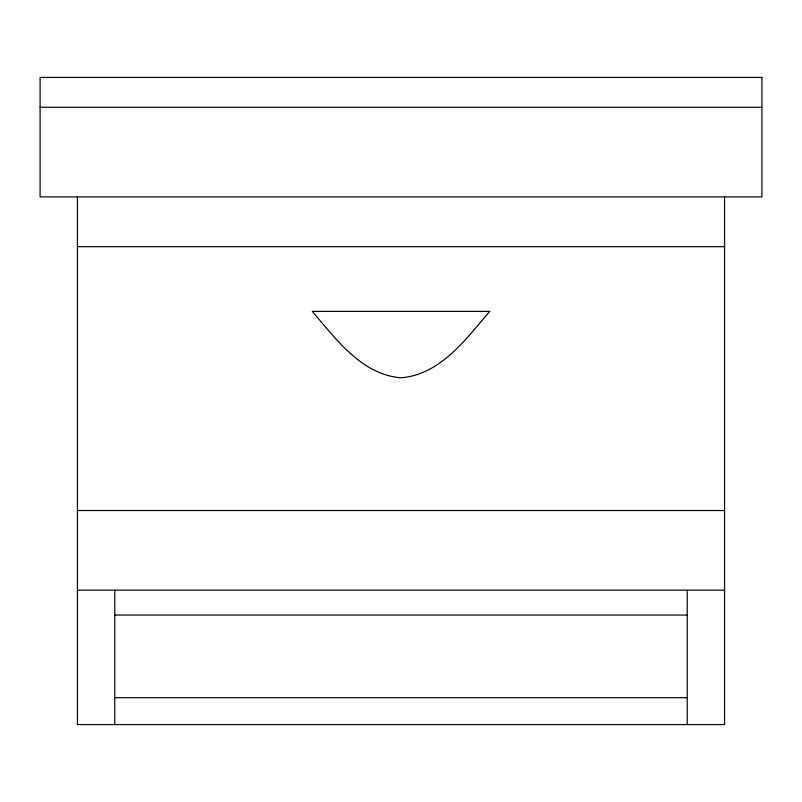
<?xml version="1.0" encoding="UTF-8"?>
<svg xmlns="http://www.w3.org/2000/svg" width="802" height="802" viewBox="0 0 802 802"><rect width="100%" height="100%" fill="white"/><g stroke="black" fill="none" stroke-linecap="round" stroke-linejoin="round"><path stroke-width="1.2" d="M40.1 107.298L761.9 107.298M77.433 246.685L724.567 246.685M77.433 510.513L724.567 510.513M77.433 590.162L724.567 590.162M114.766 615.054L687.234 615.054M114.766 697.69L687.234 697.69M724.567 196.901L724.567 724.567L77.433 724.567L77.433 196.901M687.234 590.162L687.234 724.567M114.766 590.162L114.766 724.567M489.711 311.397C466.042 338.905 440.348 374.745 401 377.772C361.652 374.745 335.958 338.905 312.289 311.397L489.711 311.397M761.9 77.433L40.1 77.433L40.1 196.901L761.9 196.901L761.9 77.433"/></g></svg>
